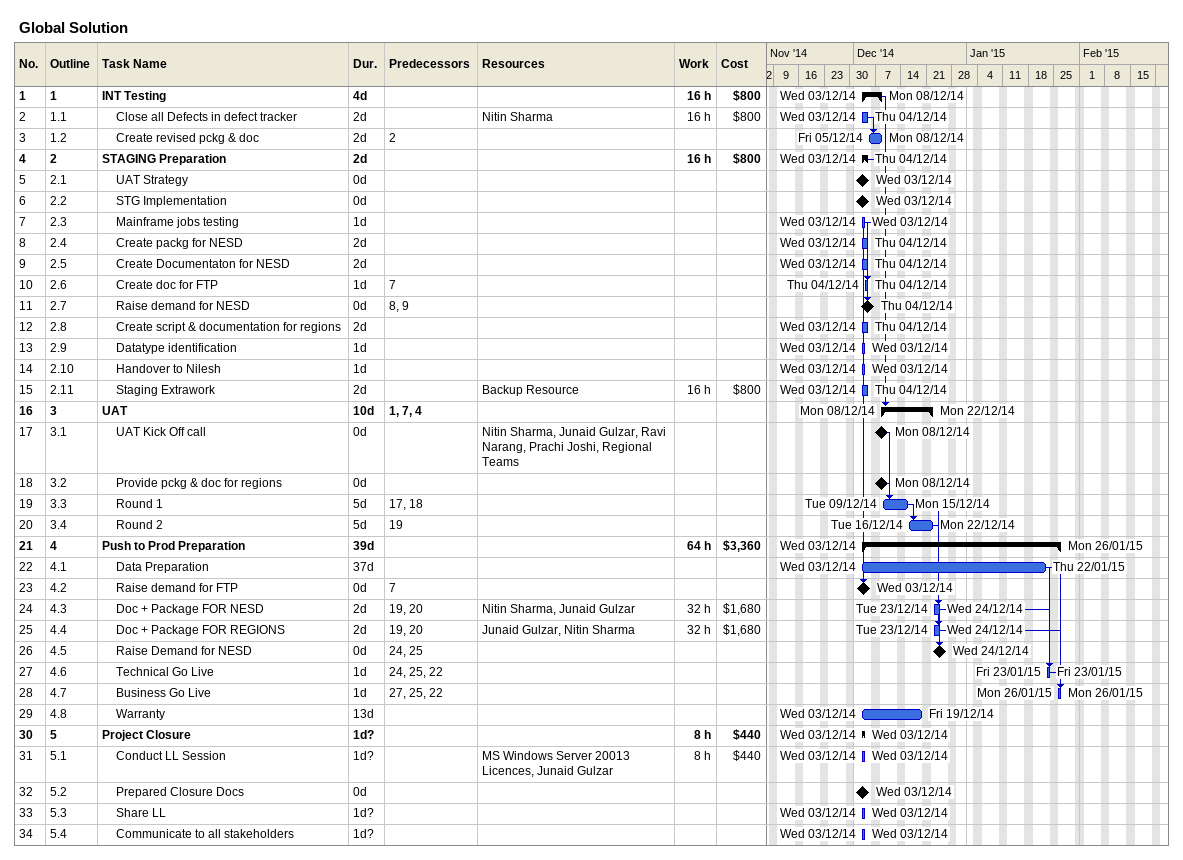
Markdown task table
Global Solution

| ID | WBS | Task | Duration | Start | Finish | Predecessors | Resources | Work (h) | Cost ($) |
|---|---|---|---|---|---|---|---|---|---|
| 1 | 1 | **INT Testing** | 4d | 2014-12-03 | 2014-12-08 |  |  | 16 | 800 |
| 2 | 1.1 | Close all Defects in defect tracker | 2d | 2014-12-03 | 2014-12-04 |  | Nitin Sharma | 16 | 800 |
| 3 | 1.2 | Create revised pckg & doc | 2d | 2014-12-05 | 2014-12-08 | 2 |  |  |  |
| 4 | 2 | **STAGING Preparation** | 2d | 2014-12-03 | 2014-12-04 |  |  | 16 | 800 |
| 5 | 2.1 | UAT Strategy | 0d | 2014-12-03 | 2014-12-03 |  |  |  |  |
| 6 | 2.2 | STG Implementation | 0d | 2014-12-03 | 2014-12-03 |  |  |  |  |
| 7 | 2.3 | Mainframe jobs testing | 1d | 2014-12-03 | 2014-12-03 |  |  |  |  |
| 8 | 2.4 | Create packg for NESD | 2d | 2014-12-03 | 2014-12-04 |  |  |  |  |
| 9 | 2.5 | Create Documentaton for NESD | 2d | 2014-12-03 | 2014-12-04 |  |  |  |  |
| 10 | 2.6 | Create doc for FTP | 1d | 2014-12-04 | 2014-12-04 | 7 |  |  |  |
| 11 | 2.7 | Raise demand for NESD | 0d | 2014-12-04 | 2014-12-04 | 8, 9 |  |  |  |
| 12 | 2.8 | Create script & documentation for regions | 2d | 2014-12-03 | 2014-12-04 |  |  |  |  |
| 13 | 2.9 | Datatype identification | 1d | 2014-12-03 | 2014-12-03 |  |  |  |  |
| 14 | 2.10 | Handover to Nilesh | 1d | 2014-12-03 | 2014-12-03 |  |  |  |  |
| 15 | 2.11 | Staging Extrawork | 2d | 2014-12-03 | 2014-12-04 |  | Backup Resource | 16 | 800 |
| 16 | 3 | **UAT** | 10d | 2014-12-08 | 2014-12-22 | 1, 7, 4 |  |  |  |
| 17 | 3.1 | UAT Kick Off call | 0d | 2014-12-08 | 2014-12-08 |  | Nitin Sharma, Junaid Gulzar, Ravi Narang, Prachi Joshi, Regional Teams |  |  |
| 18 | 3.2 | Provide pckg & doc for regions | 0d | 2014-12-08 | 2014-12-08 |  |  |  |  |
| 19 | 3.3 | Round 1 | 5d | 2014-12-09 | 2014-12-15 | 17, 18 |  |  |  |
| 20 | 3.4 | Round 2 | 5d | 2014-12-16 | 2014-12-22 | 19 |  |  |  |
| 21 | 4 | **Push to Prod Preparation** | 39d | 2014-12-03 | 2015-01-26 |  |  | 64 | 3360 |
| 22 | 4.1 | Data Preparation | 37d | 2014-12-03 | 2015-01-22 |  |  |  |  |
| 23 | 4.2 | Raise demand for FTP | 0d | 2014-12-03 | 2014-12-03 | 7 |  |  |  |
| 24 | 4.3 | Doc + Package FOR NESD | 2d | 2014-12-23 | 2014-12-24 | 19, 20 | Nitin Sharma, Junaid Gulzar | 32 | 1680 |
| 25 | 4.4 | Doc + Package FOR REGIONS | 2d | 2014-12-23 | 2014-12-24 | 19, 20 | Junaid Gulzar, Nitin Sharma | 32 | 1680 |
| 26 | 4.5 | Raise Demand for NESD | 0d | 2014-12-24 | 2014-12-24 | 24, 25 |  |  |  |
| 27 | 4.6 | Technical Go Live | 1d | 2015-01-23 | 2015-01-23 | 24, 25, 22 |  |  |  |
| 28 | 4.7 | Business Go Live | 1d | 2015-01-26 | 2015-01-26 | 27, 25, 22 |  |  |  |
| 29 | 4.8 | Warranty | 13d | 2014-12-03 | 2014-12-19 |  |  |  |  |
| 30 | 5 | **Project Closure** | 1d? | 2014-12-03 | 2014-12-03 |  |  | 8 | 440 |
| 31 | 5.1 | Conduct LL Session | 1d? | 2014-12-03 | 2014-12-03 |  | MS Windows Server 20013 Licences, Junaid Gulzar | 8 | 440 |
| 32 | 5.2 | Prepared Closure Docs | 0d | 2014-12-03 | 2014-12-03 |  |  |  |  |
| 33 | 5.3 | Share LL | 1d? | 2014-12-03 | 2014-12-03 |  |  |  |  |
| 34 | 5.4 | Communicate to all stakeholders | 1d? | 2014-12-03 | 2014-12-03 |  |  |  |  |
